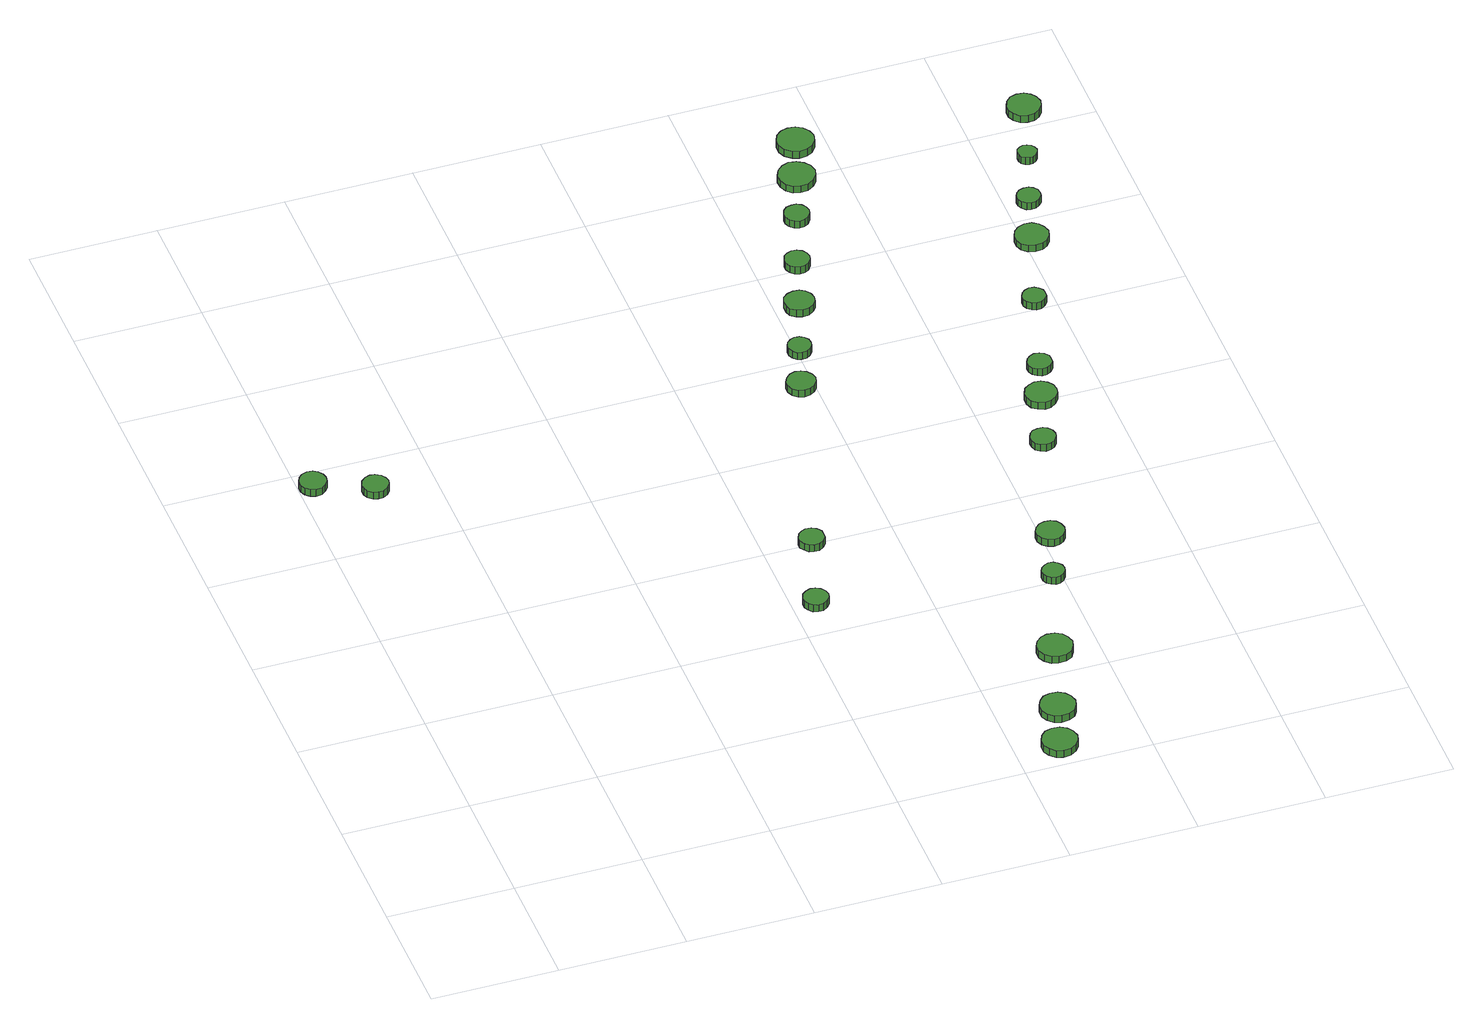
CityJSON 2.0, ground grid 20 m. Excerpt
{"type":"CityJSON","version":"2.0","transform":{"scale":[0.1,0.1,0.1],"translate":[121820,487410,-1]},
"CityObjects":{
"tree1":{"type":"SolitaryVegetationObject","attributes":{"function":"something"},"geometry":[{"type":"MultiSurface","lod":"1","boundaries":[[[0,1,2,3,4,5,6,7,8,9,10,11,12,13,14]],[[15,16,17,18,19,20,21,22,23,24,25,26,27,28,29]],[[0,29,28,1]],[[1,28,27,2]],[[2,27,26,3]],[[3,26,25,4]],[[4,25,24,5]],[[5,24,23,6]],[[6,23,22,7]],[[7,22,21,8]],[[8,21,20,9]],[[9,20,19,10]],[[10,19,18,11]],[[11,18,17,12]],[[12,17,16,13]],[[13,16,15,14]],[[14,15,29,0]]]}]},
"tree2":{"type":"SolitaryVegetationObject","attributes":{"function":"something"},"geometry":[{"type":"MultiSurface","lod":"1","boundaries":[[[30,31,32,33,34,35,36,37,38,39,40,41,42,43,44]],[[45,46,47,48,49,50,51,52,53,54,55,56,57,58,59]],[[30,59,58,31]],[[31,58,57,32]],[[32,57,56,33]],[[33,56,55,34]],[[34,55,54,35]],[[35,54,53,36]],[[36,53,52,37]],[[37,52,51,38]],[[38,51,50,39]],[[39,50,49,40]],[[40,49,48,41]],[[41,48,47,42]],[[42,47,46,43]],[[43,46,45,44]],[[44,45,59,30]]]}]},
"tree3":{"type":"SolitaryVegetationObject","attributes":{"function":"something"},"geometry":[{"type":"MultiSurface","lod":"1","boundaries":[[[60,61,62,63,64,65,66,67,68,69,70,71,72,73,74]],[[75,76,77,78,79,80,81,82,83,84,85,86,87,88,89]],[[60,89,88,61]],[[61,88,87,62]],[[62,87,86,63]],[[63,86,85,64]],[[64,85,84,65]],[[65,84,83,66]],[[66,83,82,67]],[[67,82,81,68]],[[68,81,80,69]],[[69,80,79,70]],[[70,79,78,71]],[[71,78,77,72]],[[72,77,76,73]],[[73,76,75,74]],[[74,75,89,60]]]}]},
"tree4":{"type":"SolitaryVegetationObject","attributes":{"function":"something"},"geometry":[{"type":"MultiSurface","lod":"1","boundaries":[[[90,91,92,93,94,95,96,97,98,99,100,101,102,103,104]],[[105,106,107,108,109,110,111,112,113,114,115,116,117,118,119]],[[90,119,118,91]],[[91,118,117,92]],[[92,117,116,93]],[[93,116,115,94]],[[94,115,114,95]],[[95,114,113,96]],[[96,113,112,97]],[[97,112,111,98]],[[98,111,110,99]],[[99,110,109,100]],[[100,109,108,101]],[[101,108,107,102]],[[102,107,106,103]],[[103,106,105,104]],[[104,105,119,90]]]}]},
"tree5":{"type":"SolitaryVegetationObject","attributes":{"function":"something"},"geometry":[{"type":"MultiSurface","lod":"1","boundaries":[[[120,121,122,123,124,125,126,127,128,129,130,131,132,133,134]],[[135,136,137,138,139,140,141,142,143,144,145,146,147,148,149]],[[120,149,148,121]],[[121,148,147,122]],[[122,147,146,123]],[[123,146,145,124]],[[124,145,144,125]],[[125,144,143,126]],[[126,143,142,127]],[[127,142,141,128]],[[128,141,140,129]],[[129,140,139,130]],[[130,139,138,131]],[[131,138,137,132]],[[132,137,136,133]],[[133,136,135,134]],[[134,135,149,120]]]}]},
"tree6":{"type":"SolitaryVegetationObject","attributes":{"function":"something"},"geometry":[{"type":"MultiSurface","lod":"1","boundaries":[[[150,151,152,153,154,155,156,157,158,159,160,161,162,163,164]],[[165,166,167,168,169,170,171,172,173,174,175,176,177,178,179]],[[150,179,178,151]],[[151,178,177,152]],[[152,177,176,153]],[[153,176,175,154]],[[154,175,174,155]],[[155,174,173,156]],[[156,173,172,157]],[[157,172,171,158]],[[158,171,170,159]],[[159,170,169,160]],[[160,169,168,161]],[[161,168,167,162]],[[162,167,166,163]],[[163,166,165,164]],[[164,165,179,150]]]}]},
"tree7":{"type":"SolitaryVegetationObject","attributes":{"function":"something"},"geometry":[{"type":"MultiSurface","lod":"1","boundaries":[[[180,181,182,183,184,185,186,187,188,189,190,191,192,193,194]],[[195,196,197,198,199,200,201,202,203,204,205,206,207,208,209]],[[180,209,208,181]],[[181,208,207,182]],[[182,207,206,183]],[[183,206,205,184]],[[184,205,204,185]],[[185,204,203,186]],[[186,203,202,187]],[[187,202,201,188]],[[188,201,200,189]],[[189,200,199,190]],[[190,199,198,191]],[[191,198,197,192]],[[192,197,196,193]],[[193,196,195,194]],[[194,195,209,180]]]}]},
"tree8":{"type":"SolitaryVegetationObject","attributes":{"function":"something"},"geometry":[{"type":"MultiSurface","lod":"1","boundaries":[[[210,211,212,213,214,215,216,217,218,219,220,221,222,223,224]],[[225,226,227,228,229,230,231,232,233,234,235,236,237,238,239]],[[210,239,238,211]],[[211,238,237,212]],[[212,237,236,213]],[[213,236,235,214]],[[214,235,234,215]],[[215,234,233,216]],[[216,233,232,217]],[[217,232,231,218]],[[218,231,230,219]],[[219,230,229,220]],[[220,229,228,221]],[[221,228,227,222]],[[222,227,226,223]],[[223,226,225,224]],[[224,225,239,210]]]}]},
"tree9":{"type":"SolitaryVegetationObject","attributes":{"function":"something"},"geometry":[{"type":"MultiSurface","lod":"1","boundaries":[[[240,241,242,243,244,245,246,247,248,249,250,251,252,253,254]],[[255,256,257,258,259,260,261,262,263,264,265,266,267,268,269]],[[240,269,268,241]],[[241,268,267,242]],[[242,267,266,243]],[[243,266,265,244]],[[244,265,264,245]],[[245,264,263,246]],[[246,263,262,247]],[[247,262,261,248]],[[248,261,260,249]],[[249,260,259,250]],[[250,259,258,251]],[[251,258,257,252]],[[252,257,256,253]],[[253,256,255,254]],[[254,255,269,240]]]}]},
"tree10":{"type":"SolitaryVegetationObject","attributes":{"function":"something"},"geometry":[{"type":"MultiSurface","lod":"1","boundaries":[[[270,271,272,273,274,275,276,277,278,279,280,281,282,283,284]],[[285,286,287,288,289,290,291,292,293,294,295,296,297,298,299]],[[270,299,298,271]],[[271,298,297,272]],[[272,297,296,273]],[[273,296,295,274]],[[274,295,294,275]],[[275,294,293,276]],[[276,293,292,277]],[[277,292,291,278]],[[278,291,290,279]],[[279,290,289,280]],[[280,289,288,281]],[[281,288,287,282]],[[282,287,286,283]],[[283,286,285,284]],[[284,285,299,270]]]}]},
"tree11":{"type":"SolitaryVegetationObject","attributes":{"function":"something"},"geometry":[{"type":"MultiSurface","lod":"1","boundaries":[[[300,301,302,303,304,305,306,307,308,309,310,311,312,313,314]],[[315,316,317,318,319,320,321,322,323,324,325,326,327,328,329]],[[300,329,328,301]],[[301,328,327,302]],[[302,327,326,303]],[[303,326,325,304]],[[304,325,324,305]],[[305,324,323,306]],[[306,323,322,307]],[[307,322,321,308]],[[308,321,320,309]],[[309,320,319,310]],[[310,319,318,311]],[[311,318,317,312]],[[312,317,316,313]],[[313,316,315,314]],[[314,315,329,300]]]}]},
"tree12":{"type":"SolitaryVegetationObject","attributes":{"function":"something"},"geometry":[{"type":"MultiSurface","lod":"1","boundaries":[[[330,331,332,333,334,335,336,337,338,339,340,341,342,343,344]],[[345,346,347,348,349,350,351,352,353,354,355,356,357,358,359]],[[330,359,358,331]],[[331,358,357,332]],[[332,357,356,333]],[[333,356,355,334]],[[334,355,354,335]],[[335,354,353,336]],[[336,353,352,337]],[[337,352,351,338]],[[338,351,350,339]],[[339,350,349,340]],[[340,349,348,341]],[[341,348,347,342]],[[342,347,346,343]],[[343,346,345,344]],[[344,345,359,330]]]}]},
"tree13":{"type":"SolitaryVegetationObject","attributes":{"function":"something"},"geometry":[{"type":"MultiSurface","lod":"1","boundaries":[[[360,361,362,363,364,365,366,367,368,369,370,371,372,373,374]],[[375,376,377,378,379,380,381,382,383,384,385,386,387,388,389]],[[360,389,388,361]],[[361,388,387,362]],[[362,387,386,363]],[[363,386,385,364]],[[364,385,384,365]],[[365,384,383,366]],[[366,383,382,367]],[[367,382,381,368]],[[368,381,380,369]],[[369,380,379,370]],[[370,379,378,371]],[[371,378,377,372]],[[372,377,376,373]],[[373,376,375,374]],[[374,375,389,360]]]}]},
"tree14":{"type":"SolitaryVegetationObject","attributes":{"function":"something"},"geometry":[{"type":"MultiSurface","lod":"1","boundaries":[[[390,391,392,393,394,395,396,397,398,399,400,401,402,403,404]],[[405,406,407,408,409,410,411,412,413,414,415,416,417,418,419]],[[390,419,418,391]],[[391,418,417,392]],[[392,417,416,393]],[[393,416,415,394]],[[394,415,414,395]],[[395,414,413,396]],[[396,413,412,397]],[[397,412,411,398]],[[398,411,410,399]],[[399,410,409,400]],[[400,409,408,401]],[[401,408,407,402]],[[402,407,406,403]],[[403,406,405,404]],[[404,405,419,390]]]}]},
"tree15":{"type":"SolitaryVegetationObject","attributes":{"function":"something"},"geometry":[{"type":"MultiSurface","lod":"1","boundaries":[[[420,421,422,423,424,425,426,427,428,429,430,431,432,433,434]],[[435,436,437,438,439,440,441,442,443,444,445,446,447,448,449]],[[420,449,448,421]],[[421,448,447,422]],[[422,447,446,423]],[[423,446,445,424]],[[424,445,444,425]],[[425,444,443,426]],[[426,443,442,427]],[[427,442,441,428]],[[428,441,440,429]],[[429,440,439,430]],[[430,439,438,431]],[[431,438,437,432]],[[432,437,436,433]],[[433,436,435,434]],[[434,435,449,420]]]}]},
"tree16":{"type":"SolitaryVegetationObject","attributes":{"function":"something"},"geometry":[{"type":"MultiSurface","lod":"1","boundaries":[[[450,451,452,453,454,455,456,457,458,459,460,461,462,463,464]],[[465,466,467,468,469,470,471,472,473,474,475,476,477,478,479]],[[450,479,478,451]],[[451,478,477,452]],[[452,477,476,453]],[[453,476,475,454]],[[454,475,474,455]],[[455,474,473,456]],[[456,473,472,457]],[[457,472,471,458]],[[458,471,470,459]],[[459,470,469,460]],[[460,469,468,461]],[[461,468,467,462]],[[462,467,466,463]],[[463,466,465,464]],[[464,465,479,450]]]}]},
"tree17":{"type":"SolitaryVegetationObject","attributes":{"function":"something"},"geometry":[{"type":"MultiSurface","lod":"1","boundaries":[[[480,481,482,483,484,485,486,487,488,489,490,491,492,493,494]],[[495,496,497,498,499,500,501,502,503,504,505,506,507,508,509]],[[480,509,508,481]],[[481,508,507,482]],[[482,507,506,483]],[[483,506,505,484]],[[484,505,504,485]],[[485,504,503,486]],[[486,503,502,487]],[[487,502,501,488]],[[488,501,500,489]],[[489,500,499,490]],[[490,499,498,491]],[[491,498,497,492]],[[492,497,496,493]],[[493,496,495,494]],[[494,495,509,480]]]}]},
"tree18":{"type":"SolitaryVegetationObject","attributes":{"function":"something"},"geometry":[{"type":"MultiSurface","lod":"1","boundaries":[[[510,511,512,513,514,515,516,517,518,519,520,521,522,523,524]],[[525,526,527,528,529,530,531,532,533,534,535,536,537,538,539]],[[510,539,538,511]],[[511,538,537,512]],[[512,537,536,513]],[[513,536,535,514]],[[514,535,534,515]],[[515,534,533,516]],[[516,533,532,517]],[[517,532,531,518]],[[518,531,530,519]],[[519,530,529,520]],[[520,529,528,521]],[[521,528,527,522]],[[522,527,526,523]],[[523,526,525,524]],[[524,525,539,510]]]}]},
"tree19":{"type":"SolitaryVegetationObject","attributes":{"function":"something"},"geometry":[{"type":"MultiSurface","lod":"1","boundaries":[[[540,541,542,543,544,545,546,547,548,549,550,551,552,553,554]],[[555,556,557,558,559,560,561,562,563,564,565,566,567,568,569]],[[540,569,568,541]],[[541,568,567,542]],[[542,567,566,543]],[[543,566,565,544]],[[544,565,564,545]],[[545,564,563,546]],[[546,563,562,547]],[[547,562,561,548]],[[548,561,560,549]],[[549,560,559,550]],[[550,559,558,551]],[[551,558,557,552]],[[552,557,556,553]],[[553,556,555,554]],[[554,555,569,540]]]}]},
"tree20":{"type":"SolitaryVegetationObject","attributes":{"function":"something"},"geometry":[{"type":"MultiSurface","lod":"1","boundaries":[[[570,571,572,573,574,575,576,577,578,579,580,581,582,583,584]],[[585,586,587,588,589,590,591,592,593,594,595,596,597,598,599]],[[570,599,598,571]],[[571,598,597,572]],[[572,597,596,573]],[[573,596,595,574]],[[574,595,594,575]],[[575,594,593,576]],[[576,593,592,577]],[[577,592,591,578]],[[578,591,590,579]],[[579,590,589,580]],[[580,589,588,581]],[[581,588,587,582]],[[582,587,586,583]],[[583,586,585,584]],[[584,585,599,570]]]}]},
"tree21":{"type":"SolitaryVegetationObject","attributes":{"function":"something"},"geometry":[{"type":"MultiSurface","lod":"1","boundaries":[[[600,601,602,603,604,605,606,607,608,609,610,611,612,613,614]],[[615,616,617,618,619,620,621,622,623,624,625,626,627,628,629]],[[600,629,628,601]],[[601,628,627,602]],[[602,627,626,603]],[[603,626,625,604]],[[604,625,624,605]],[[605,624,623,606]],[[606,623,622,607]],[[607,622,621,608]],[[608,621,620,609]],[[609,620,619,610]],[[610,619,618,611]],[[611,618,617,612]],[[612,617,616,613]],[[613,616,615,614]],[[614,615,629,600]]]}]},
"tree22":{"type":"SolitaryVegetationObject","attributes":{"function":"something"},"geometry":[{"type":"MultiSurface","lod":"1","boundaries":[[[630,631,632,633,634,635,636,637,638,639,640,641,642,643,644]],[[645,646,647,648,649,650,651,652,653,654,655,656,657,658,659]],[[630,659,658,631]],[[631,658,657,632]],[[632,657,656,633]],[[633,656,655,634]],[[634,655,654,635]],[[635,654,653,636]],[[636,653,652,637]],[[637,652,651,638]],[[638,651,650,639]],[[639,650,649,640]],[[640,649,648,641]],[[641,648,647,642]],[[642,647,646,643]],[[643,646,645,644]],[[644,645,659,630]]]}]},
"tree23":{"type":"SolitaryVegetationObject","attributes":{"function":"something"},"geometry":[{"type":"MultiSurface","lod":"1","boundaries":[[[660,661,662,663,664,665,666,667,668,669,670,671,672,673,674]],[[675,676,677,678,679,680,681,682,683,684,685,686,687,688,689]],[[660,689,688,661]],[[661,688,687,662]],[[662,687,686,663]],[[663,686,685,664]],[[664,685,684,665]],[[665,684,683,666]],[[666,683,682,667]],[[667,682,681,668]],[[668,681,680,669]],[[669,680,679,670]],[[670,679,678,671]],[[671,678,677,672]],[[672,677,676,673]],[[673,676,675,674]],[[674,675,689,660]]]}]},
"tree24":{"type":"SolitaryVegetationObject","attributes":{"function":"something"},"geometry":[{"type":"MultiSurface","lod":"1","boundaries":[[[690,691,692,693,694,695,696,697,698,699,700,701,702,703,704]],[[705,706,707,708,709,710,711,712,713,714,715,716,717,718,719]],[[690,719,718,691]],[[691,718,717,692]],[[692,717,716,693]],[[693,716,715,694]],[[694,715,714,695]],[[695,714,713,696]],[[696,713,712,697]],[[697,712,711,698]],[[698,711,710,699]],[[699,710,709,700]],[[700,709,708,701]],[[701,708,707,702]],[[702,707,706,703]],[[703,706,705,704]],[[704,705,719,690]]]}]}
},
"vertices":[
[44,968,23],[42,976,23],[37,983,23],[30,988,23],[21,989,23],[12,986,23],[6,980,23],[2,972,23],[2,963,23],[6,955,23],[12,949,23],[21,946,23],[30,947,23],[37,952,23],[42,959,23],[42,959,10],[37,952,10],[30,947,10],[21,946,10],[12,949,10],[6,955,10],[2,963,10],[2,972,10],[6,980,10],[12,986,10],[21,989,10],[30,988,10],[37,983,10],[42,976,10],[44,968,10],
[128,928,25],[126,936,25],[121,943,25],[113,948,25],[105,949,25],[97,946,25],[90,940,25],[87,932,25],[87,924,25],[90,916,25],[97,910,25],[105,908,25],[113,908,25],[121,913,25],[126,920,25],[126,920,12],[121,913,12],[113,908,12],[105,908,12],[97,910,12],[90,916,12],[87,924,12],[87,932,12],[90,940,12],[97,946,12],[105,949,12],[113,948,12],[121,943,12],[126,936,12],[128,928,12],
[655,467,26],[653,475,26],[648,482,26],[641,486,26],[633,487,26],[625,484,26],[619,479,26],[616,471,26],[616,463,26],[619,456,26],[625,450,26],[633,448,26],[641,448,26],[648,453,26],[653,459,26],[653,459,13],[648,453,13],[641,448,13],[633,448,13],[625,450,13],[619,456,13],[616,463,13],[616,471,13],[619,479,13],[625,484,13],[633,487,13],[641,486,13],[648,482,13],[653,475,13],[655,467,13],
[693,597,28],[692,605,28],[687,612,28],[680,616,28],[671,617,28],[664,614,28],[658,609,28],[654,601,28],[654,593,28],[658,586,28],[664,580,28],[671,578,28],[680,578,28],[687,582,28],[692,589,28],[692,589,15],[687,582,15],[680,578,15],[671,578,15],[664,580,15],[658,586,15],[654,593,15],[654,601,15],[658,609,15],[664,614,15],[671,617,15],[680,616,15],[687,612,15],[692,605,15],[693,597,15],
[893,34,31],[890,45,31],[884,54,31],[874,60,31],[862,61,31],[851,58,31],[843,50,31],[838,40,31],[838,28,31],[843,18,31],[851,10,31],[862,7,31],[874,8,31],[884,14,31],[890,23,31],[890,23,18],[884,14,18],[874,8,18],[862,7,18],[851,10,18],[843,18,18],[838,28,18],[838,40,18],[843,50,18],[851,58,18],[862,61,18],[874,60,18],[884,54,18],[890,45,18],[893,34,18],
[918,114,28],[915,125,28],[909,134,28],[899,140,28],[887,141,28],[876,138,28],[868,130,28],[863,120,28],[863,108,28],[868,98,28],[876,90,28],[887,87,28],[899,88,28],[909,93,28],[915,103,28],[915,103,15],[909,93,15],[899,88,15],[887,87,15],[876,90,15],[868,98,15],[863,108,15],[863,120,15],[868,130,15],[876,138,15],[887,141,15],[899,140,15],[909,134,15],[915,125,15],[918,114,15],
[959,245,27],[956,256,27],[950,265,27],[940,271,27],[928,272,27],[918,269,27],[909,261,27],[904,251,27],[904,239,27],[909,229,27],[918,221,27],[928,218,27],[940,219,27],[950,224,27],[956,234,27],[956,234,14],[950,224,14],[940,219,14],[928,218,14],[918,221,14],[909,229,14],[904,239,14],[904,251,14],[909,261,14],[918,269,14],[928,272,14],[940,271,14],[950,265,14],[956,256,14],[959,245,14],
[800,940,28],[798,949,28],[792,957,28],[784,962,28],[775,963,28],[766,960,28],[759,953,28],[755,945,28],[755,936,28],[759,927,28],[766,921,28],[775,918,28],[784,919,28],[792,924,28],[798,931,28],[798,931,15],[792,924,15],[784,919,15],[775,918,15],[766,921,15],[759,927,15],[755,936,15],[755,945,15],[759,953,15],[766,960,15],[775,963,15],[784,962,15],[792,957,15],[798,949,15],[800,940,15],
[1003,407,28],[1002,414,28],[997,420,28],[991,424,28],[984,425,28],[977,422,28],[971,417,28],[968,411,28],[968,403,28],[971,397,28],[977,392,28],[984,389,28],[991,390,28],[997,394,28],[1002,400,28],[1002,400,15],[997,394,15],[991,390,15],[984,389,15],[977,392,15],[971,397,15],[968,403,15],[968,411,15],[971,417,15],[977,422,15],[984,425,15],[991,424,15],[997,420,15],[1002,414,15],[1003,407,15],
[821,1021,26],[820,1029,26],[815,1035,26],[809,1039,26],[801,1040,26],[794,1037,26],[788,1032,26],[785,1025,26],[785,1018,26],[788,1011,26],[794,1005,26],[801,1003,26],[809,1004,26],[815,1008,26],[820,1014,26],[820,1014,13],[815,1008,13],[809,1004,13],[801,1003,13],[794,1005,13],[788,1011,13],[785,1018,13],[785,1025,13],[788,1032,13],[794,1037,13],[801,1040,13],[809,1039,13],[815,1035,13],[820,1029,13],[821,1021,13],
[1032,490,32],[1030,499,32],[1025,507,32],[1017,511,32],[1008,512,32],[999,509,32],[992,503,32],[988,495,32],[988,486,32],[992,477,32],[999,471,32],[1008,468,32],[1017,469,32],[1025,474,32],[1030,481,32],[1030,481,19],[1025,474,19],[1017,469,19],[1008,468,19],[999,471,19],[992,477,19],[988,486,19],[988,495,19],[992,503,19],[999,509,19],[1008,512,19],[1017,511,19],[1025,507,19],[1030,499,19],[1032,490,19],
[860,1118,26],[858,1127,26],[852,1135,26],[844,1140,26],[834,1141,26],[825,1138,26],[817,1132,26],[814,1123,26],[814,1113,26],[817,1104,26],[825,1098,26],[834,1095,26],[844,1096,26],[852,1101,26],[858,1108,26],[858,1108,13],[852,1101,13],[844,1096,13],[834,1095,13],[825,1098,13],[817,1104,13],[814,1113,13],[814,1123,13],[817,1132,13],[825,1138,13],[834,1141,13],[844,1140,13],[852,1135,13],[858,1127,13],[860,1118,13],
[885,1209,26],[883,1217,26],[878,1224,26],[871,1228,26],[863,1229,26],[855,1226,26],[849,1221,26],[846,1213,26],[846,1205,26],[849,1197,26],[855,1192,26],[863,1189,26],[871,1190,26],[878,1194,26],[883,1201,26],[883,1201,13],[878,1194,13],[871,1190,13],[863,1189,13],[855,1192,13],[849,1197,13],[846,1205,13],[846,1213,13],[849,1221,13],[855,1226,13],[863,1229,13],[871,1228,13],[878,1224,13],[883,1217,13],[885,1209,13],
[1091,698,32],[1089,706,32],[1084,713,32],[1077,717,32],[1069,717,32],[1061,715,32],[1055,710,32],[1052,702,32],[1052,694,32],[1055,686,32],[1061,681,32],[1069,678,32],[1077,679,32],[1084,683,32],[1089,690,32],[1089,690,19],[1084,683,19],[1077,679,19],[1069,678,19],[1061,681,19],[1055,686,19],[1052,694,19],[1052,702,19],[1055,710,19],[1061,715,19],[1069,717,19],[1077,717,19],[1084,713,19],[1089,706,19],[1091,698,19],
[919,1309,26],[917,1317,26],[912,1324,26],[905,1328,26],[897,1328,26],[889,1326,26],[883,1320,26],[880,1313,26],[880,1305,26],[883,1297,26],[889,1292,26],[897,1289,26],[905,1290,26],[912,1294,26],[917,1301,26],[917,1301,13],[912,1294,13],[905,1290,13],[897,1289,13],[889,1292,13],[883,1297,13],[880,1305,13],[880,1313,13],[883,1320,13],[889,1326,13],[897,1328,13],[905,1328,13],[912,1324,13],[917,1317,13],[919,1309,13],
[1128,799,28],[1126,809,28],[1120,817,28],[1111,823,28],[1101,824,28],[1091,820,28],[1083,814,28],[1079,804,28],[1079,794,28],[1083,784,28],[1091,778,28],[1101,774,28],[1111,775,28],[1120,781,28],[1126,789,28],[1126,789,15],[1120,781,15],[1111,775,15],[1101,774,15],[1091,778,15],[1083,784,15],[1079,794,15],[1079,804,15],[1083,814,15],[1091,820,15],[1101,824,15],[1111,823,15],[1120,817,15],[1126,809,15],[1128,799,15],
[957,1392,27],[954,1404,27],[947,1413,27],[937,1419,27],[925,1421,27],[914,1417,27],[905,1409,27],[900,1398,27],[900,1386,27],[905,1375,27],[914,1367,27],[925,1364,27],[937,1365,27],[947,1371,27],[954,1380,27],[954,1380,14],[947,1371,14],[937,1365,14],[925,1364,14],[914,1367,14],[905,1375,14],[900,1386,14],[900,1398,14],[905,1409,14],[914,1417,14],[925,1421,14],[937,1419,14],[947,1413,14],[954,1404,14],[957,1392,14],
[1144,869,26],[1143,877,26],[1138,883,26],[1131,887,26],[1123,888,26],[1116,885,26],[1110,880,26],[1107,873,26],[1107,865,26],[1110,858,26],[1116,853,26],[1123,850,26],[1131,851,26],[1138,855,26],[1143,861,26],[1143,861,13],[1138,855,13],[1131,851,13],[1123,850,13],[1116,853,13],[1110,858,13],[1107,865,13],[1107,873,13],[1110,880,13],[1116,885,13],[1123,888,13],[1131,887,13],[1138,883,13],[1143,877,13],[1144,869,13],
[982,1469,26],[979,1480,26],[972,1490,26],[962,1496,26],[950,1497,26],[939,1494,26],[930,1486,26],[925,1475,26],[925,1463,26],[930,1452,26],[939,1444,26],[950,1440,26],[962,1442,26],[972,1447,26],[979,1457,26],[979,1457,13],[972,1447,13],[962,1442,13],[950,1440,13],[939,1444,13],[930,1452,13],[925,1463,13],[925,1475,13],[930,1486,13],[939,1494,13],[950,1497,13],[962,1496,13],[972,1490,13],[979,1480,13],[982,1469,13],
[1186,1016,25],[1185,1023,25],[1180,1029,25],[1174,1033,25],[1166,1034,25],[1159,1031,25],[1153,1026,25],[1150,1019,25],[1150,1012,25],[1153,1005,25],[1159,1000,25],[1166,997,25],[1174,998,25],[1180,1002,25],[1185,1008,25],[1185,1008,12],[1180,1002,12],[1174,998,12],[1166,997,12],[1159,1000,12],[1153,1005,12],[1150,1012,12],[1150,1019,12],[1153,1026,12],[1159,1031,12],[1166,1034,12],[1174,1033,12],[1180,1029,12],[1185,1023,12],[1186,1016,12],
[1237,1148,26],[1234,1158,26],[1228,1167,26],[1219,1173,26],[1208,1174,26],[1197,1170,26],[1189,1163,26],[1185,1153,26],[1185,1142,26],[1189,1132,26],[1197,1125,26],[1208,1122,26],[1219,1123,26],[1228,1128,26],[1234,1137,26],[1234,1137,14],[1228,1128,14],[1219,1123,14],[1208,1122,14],[1197,1125,14],[1189,1132,14],[1185,1142,14],[1185,1153,14],[1189,1163,14],[1197,1170,14],[1208,1174,14],[1219,1173,14],[1228,1167,14],[1234,1158,14],[1237,1148,14],
[1254,1234,26],[1253,1242,26],[1248,1248,26],[1242,1252,26],[1234,1252,26],[1227,1250,26],[1221,1245,26],[1218,1238,26],[1218,1230,26],[1221,1224,26],[1227,1218,26],[1234,1216,26],[1242,1217,26],[1248,1221,26],[1253,1227,26],[1253,1227,13],[1248,1221,13],[1242,1217,13],[1234,1216,13],[1227,1218,13],[1221,1224,13],[1218,1230,13],[1218,1238,13],[1221,1245,13],[1227,1250,13],[1234,1252,13],[1242,1252,13],[1248,1248,13],[1253,1242,13],[1254,1234,13],
[1283,1331,25],[1281,1337,25],[1278,1342,25],[1272,1345,25],[1266,1346,25],[1260,1344,25],[1255,1340,25],[1253,1334,25],[1253,1328,25],[1255,1322,25],[1260,1318,25],[1266,1316,25],[1272,1316,25],[1278,1320,25],[1281,1325,25],[1281,1325,12],[1278,1320,12],[1272,1316,12],[1266,1316,12],[1260,1318,12],[1255,1322,12],[1253,1328,12],[1253,1334,12],[1255,1340,12],[1260,1344,12],[1266,1346,12],[1272,1345,12],[1278,1342,12],[1281,1337,12],[1283,1331,12],
[1324,1432,27],[1321,1443,27],[1315,1451,27],[1306,1457,27],[1295,1458,27],[1284,1455,27],[1276,1447,27],[1272,1437,27],[1272,1426,27],[1276,1417,27],[1284,1409,27],[1295,1406,27],[1306,1407,27],[1315,1412,27],[1321,1421,27],[1321,1421,14],[1315,1412,14],[1306,1407,14],[1295,1406,14],[1284,1409,14],[1276,1417,14],[1272,1426,14],[1272,1437,14],[1276,1447,14],[1284,1455,14],[1295,1458,14],[1306,1457,14],[1315,1451,14],[1321,1443,14],[1324,1432,14]
]}
